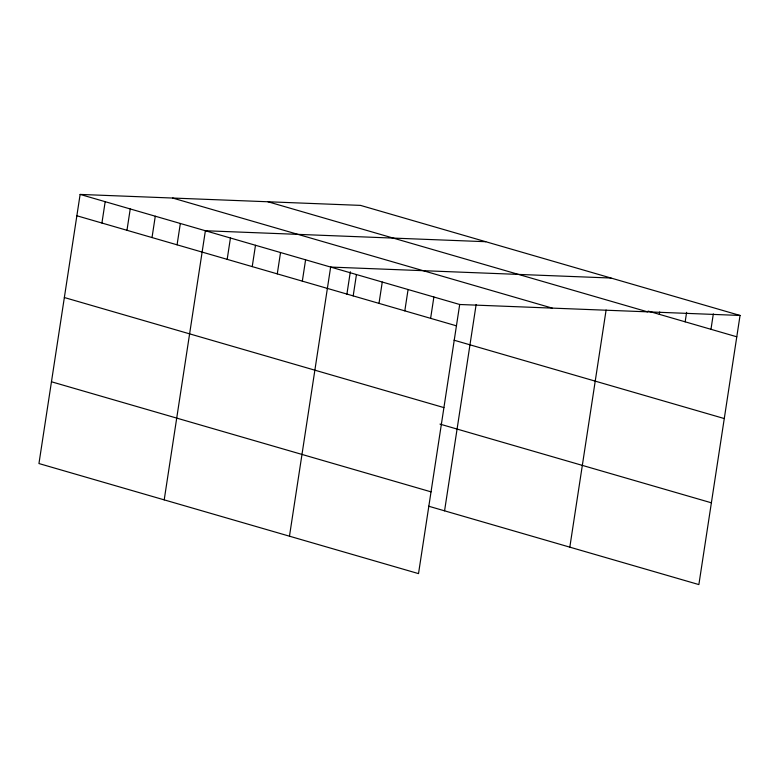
<?xml version="1.0" encoding="UTF-8"?>
<svg xmlns="http://www.w3.org/2000/svg" width="779" height="779" viewBox="0 0 779 779"><rect width="100%" height="100%" fill="white"/><g stroke="black" fill="none" stroke-linecap="round" stroke-linejoin="round"><path stroke-width="1.17" d="M80.13 194.419L38.95 463.544L418.518 573.617L459.698 304.492L80.13 194.419L360.482 205.383L740.05 315.456L698.87 584.581L428.616 506.204M101.922 223.028L105.184 201.683M126.967 230.292L130.239 208.947M152.022 237.556L155.284 216.221M177.076 244.82L180.338 223.485M164.203 499.875L205.383 230.75L485.745 241.704M227.176 259.349L230.438 238.014M252.221 266.613L255.493 245.278M277.275 273.877L280.537 252.542M302.33 281.141L305.592 259.806M289.467 536.195L330.647 267.07L610.999 278.025M346.889 294.267L350.326 271.754M353.189 295.893L356.451 274.549M379.003 303.372L382.265 282.037M404.807 310.86L408.079 289.525M430.621 318.348L433.884 297.003M444.566 510.829L476.135 304.521M569.819 547.15L606.101 310.032M659.355 314.336L659.716 311.96M685.16 321.824L686.62 312.34M710.974 329.303L713.33 313.898M459.698 304.492L740.05 315.456M648.128 311.084L736.788 336.791M267.966 201.771L647.534 311.834M172.646 198.041L552.214 308.104M76.868 215.764L456.426 325.826M454.021 340.189L724.275 418.557M64.355 297.529L443.913 407.602M439.989 424.107L711.383 502.806M51.463 381.778L431.03 491.851"/></g></svg>
